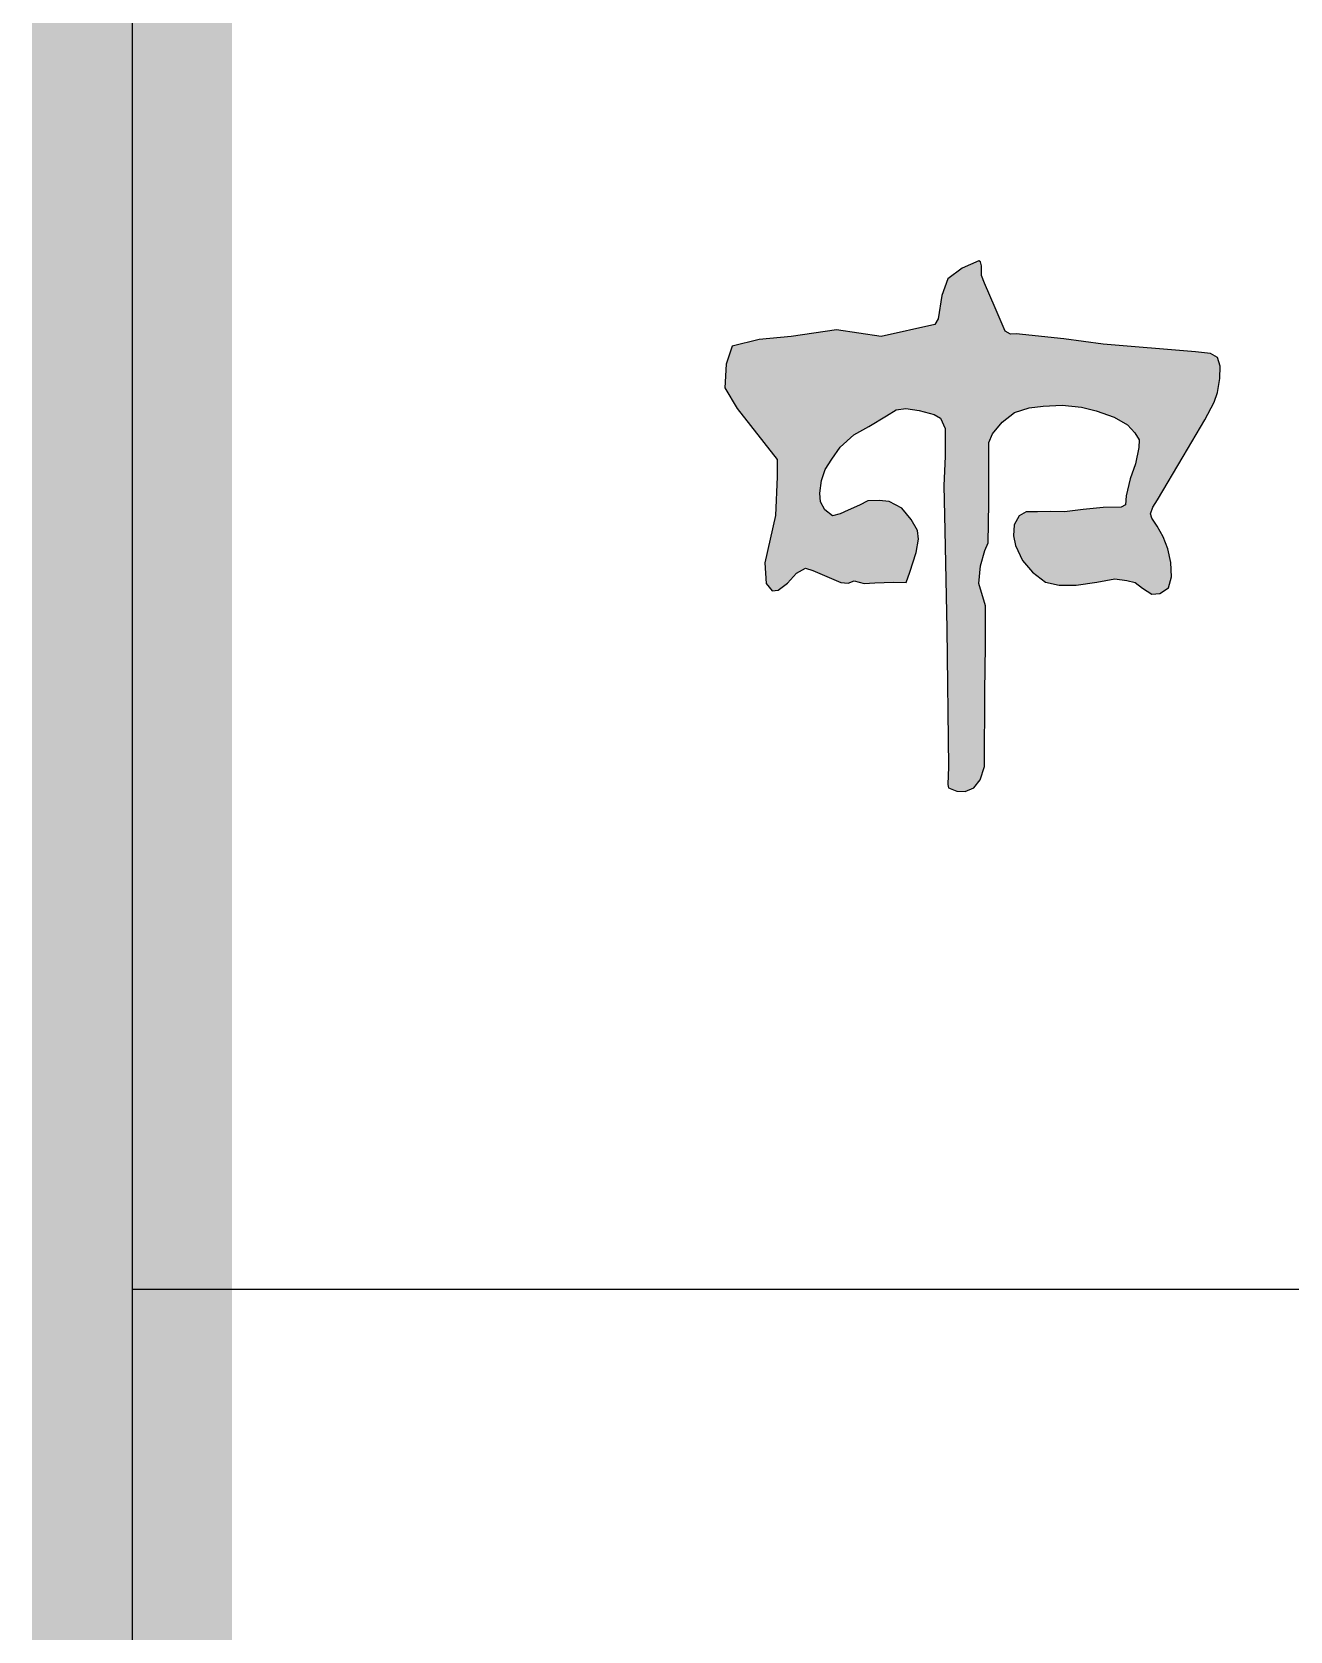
# Model space of a CAD drawing. Extents: x -55438775289 to -98440, y -7665632576 to 9496667396.
# Drawn here: x -151715 to -150772, y -217721 to -216523 of the extents above; entities that cross this region are included whole.
import ezdxf

# ---------------------------------------------------------------- set-up
doc = ezdxf.new("R2010")
doc.units = 0
doc.header["$LTSCALE"] = 1000
doc.layers.add('FRAME', color=7, linetype='CONTINUOUS')

# ---------------------------------------------------------------- blocks, each defined once
blk = doc.blocks.new('a1')
at = {"layer": 'FRAME'}
blk.add_hatch(color=256, dxfattribs=at).paths.add_polyline_path([(88004.88, 129712.09), (87985.2, 129714.64), (87961.31, 129717.19), (87958.55, 129716.98), (87955.9, 129718.46), (87950.81, 129730.23), (87945.52, 129742.48), (87943.97, 129746.25), (87943.97, 129751.11), (87943.53, 129753.1), (87942.75, 129753.67), (87934.36, 129749.9), (87927.25, 129744.71), (87924.28, 129736.39), (87922.45, 129724.68), (87920.75, 129721.85), (87893.92, 129715.93), (87871.55, 129719.17), (87848.96, 129715.78), (87832.96, 129714.34), (87819.55, 129711.1), (87816.44, 129702.07), (87815.87, 129690.21), (87821.95, 129679.91), (87842.03, 129654.45), (87842.03, 129645.84), (87841.18, 129626.44), (87835.81, 129602.88), (87836.52, 129592.52), (87839.49, 129588.85), (87842.45, 129589.14), (87847.12, 129592.66), (87851.63, 129597.6), (87856.15, 129600.14), (87859.83, 129599.01), (87873.81, 129592.95), (87877.48, 129592.66), (87880.44, 129593.79), (87885.39, 129592.52), (87890.75, 129592.8), (87900.08, 129593.23), (87906.43, 129592.95), (87908.27, 129598.17), (87911.37, 129607.9), (87912.5, 129614.68), (87912.08, 129618.91), (87908.83, 129624.41), (87904.31, 129630.06), (87897.82, 129633.44), (87892.87, 129634.01), (87887.22, 129633.72), (87883.13, 129631.61), (87877.34, 129629.07), (87873.38, 129627.23), (87869.57, 129626.25), (87865.76, 129629.21), (87863.64, 129633.3), (87863.23, 129637.57), (87864.07, 129643.92), (87865.91, 129649.43), (87869.3, 129654.51), (87873.41, 129660.62), (87880.33, 129666.68), (87887.81, 129670.92), (87896.57, 129676.28), (87901.37, 129679.24), (87906.31, 129679.81), (87912.95, 129678.82), (87920.3, 129676.84), (87923.54, 129675.01), (87925.95, 129669.93), (87925.93, 129655.97), (87925.15, 129641.49), (87925.64, 129619.02), (87926.74, 129569.77), (87927.59, 129500.93), (87927.23, 129492.06), (87927.5, 129490.39), (87931.74, 129488.78), (87935.83, 129488.62), (87940.18, 129490.45), (87943.4, 129494.36), (87945.55, 129501.13), (87945.64, 129538.67), (87945.98, 129561.14), (87945.98, 129581.4), (87942.72, 129592.42), (87943.46, 129601.36), (87945.75, 129608.98), (87947.43, 129612.8), (87947.73, 129632.63), (87947.61, 129656.45), (87947.61, 129662.95), (87949.49, 129667.23), (87954.29, 129673.05), (87960.46, 129677.84), (87967.82, 129680.24), (87974.85, 129681.09), (87984.27, 129681.61), (87994.03, 129680.58), (88001.23, 129678.7), (88010.31, 129675.62), (88017.04, 129671.65), (88020.64, 129667.72), (88022.87, 129664.29), (88022.7, 129660.36), (88020.98, 129652.31), (88018.24, 129644.78), (88016.36, 129636.22), (88016.02, 129631.77), (88013.79, 129630.58), (88004.88, 129630.4), (87994.78, 129629.38), (87985.53, 129628.35), (87978.33, 129628.52), (87971.99, 129628.35), (87966.34, 129628.35), (87962.91, 129626.3), (87960.34, 129621.85), (87960, 129616.37), (87961.03, 129611.41), (87964.46, 129604.05), (87969.42, 129598.23), (87975.93, 129593.09), (87982.78, 129591.72), (87991.35, 129591.72), (88001.63, 129593.09), (88010.71, 129594.81), (88016.7, 129593.95), (88020.81, 129592.92), (88024.41, 129590.18), (88029.06, 129587.22), (88033.17, 129587.57), (88037.46, 129590.31), (88039, 129595.78), (88038.65, 129602.97), (88037.11, 129609.82), (88034.71, 129615.81), (88031.8, 129621.11), (88028.08, 129626.46), (88029.58, 129630.53), (88031.97, 129634.29), (88044.79, 129655.94), (88055.67, 129674.28), (88060.18, 129682.98), (88061.99, 129687.86), (88063.05, 129694.86), (88063.26, 129701.01), (88061.99, 129705.41), (88058.48, 129707.32), (88050.95, 129708.27)])
for p, q in [((87519.69, 131240.13), (87519.69, 127240.13)), ((87519.69, 129240.13), (115319.69, 129240.13))]:
    blk.add_line(p, q, dxfattribs=at)
at = {"layer": 'FRAME', "const_width": 100}
blk.add_lwpolyline([(87519.69, 127240.13), (87519.69, 131240.13), (115319.69, 131240.13)], dxfattribs=at)
at = {"layer": 'FRAME'}
blk.add_lwpolyline([(87942.75, 129753.67), (87934.36, 129749.9), (87927.25, 129744.71), (87924.28, 129736.39), (87922.45, 129724.68), (87920.75, 129721.85), (87893.92, 129715.93), (87871.55, 129719.17), (87848.96, 129715.78), (87832.96, 129714.34), (87819.55, 129711.1), (87816.44, 129702.07), (87815.87, 129690.21), (87821.95, 129679.91), (87842.03, 129654.45), (87842.03, 129645.84), (87841.18, 129626.44), (87835.81, 129602.88), (87836.52, 129592.52), (87839.49, 129588.85), (87842.45, 129589.14), (87847.12, 129592.66), (87851.63, 129597.6), (87856.15, 129600.14), (87859.83, 129599.01), (87873.81, 129592.95), (87877.48, 129592.66), (87880.44, 129593.79), (87885.39, 129592.52), (87890.75, 129592.8), (87900.08, 129593.23), (87906.43, 129592.95), (87908.27, 129598.17), (87911.37, 129607.9), (87912.5, 129614.68), (87912.08, 129618.91), (87908.83, 129624.41), (87904.31, 129630.06), (87897.82, 129633.44), (87892.87, 129634.01), (87887.22, 129633.72), (87883.13, 129631.61), (87877.34, 129629.07), (87873.38, 129627.23), (87869.57, 129626.25), (87865.76, 129629.21), (87863.64, 129633.3), (87863.23, 129637.57), (87864.07, 129643.92), (87865.91, 129649.43), (87869.3, 129654.51), (87873.41, 129660.62), (87880.33, 129666.68), (87887.81, 129670.92), (87896.57, 129676.28), (87901.37, 129679.24), (87906.31, 129679.81), (87912.95, 129678.82), (87920.3, 129676.84), (87923.54, 129675.01), (87925.95, 129669.93), (87925.93, 129655.97), (87925.15, 129641.49), (87925.64, 129619.02), (87926.74, 129569.77), (87927.59, 129500.93), (87927.23, 129492.06), (87927.5, 129490.39), (87931.74, 129488.78), (87935.83, 129488.62), (87940.18, 129490.45), (87943.4, 129494.36), (87945.55, 129501.13), (87945.64, 129538.67), (87945.98, 129561.14), (87945.98, 129581.4), (87942.72, 129592.42), (87943.46, 129601.36), (87945.75, 129608.98), (87947.43, 129612.8), (87947.73, 129632.63), (87947.61, 129656.45), (87947.61, 129662.95), (87949.49, 129667.23), (87954.29, 129673.05), (87960.46, 129677.84), (87967.82, 129680.24), (87974.85, 129681.09), (87984.27, 129681.61), (87994.03, 129680.58), (88001.23, 129678.7), (88010.31, 129675.62), (88017.04, 129671.65), (88020.64, 129667.72), (88022.87, 129664.29), (88022.7, 129660.36), (88020.98, 129652.31), (88018.24, 129644.78), (88016.36, 129636.22), (88016.02, 129631.77), (88013.79, 129630.58), (88004.88, 129630.4), (87994.78, 129629.38), (87985.53, 129628.35), (87978.33, 129628.52), (87971.99, 129628.35), (87966.34, 129628.35), (87962.91, 129626.3), (87960.34, 129621.85), (87960, 129616.37), (87961.03, 129611.41), (87964.46, 129604.05), (87969.42, 129598.23), (87975.93, 129593.09), (87982.78, 129591.72), (87991.35, 129591.72), (88001.63, 129593.09), (88010.71, 129594.81), (88016.7, 129593.95), (88020.81, 129592.92), (88024.41, 129590.18), (88029.06, 129587.22), (88033.17, 129587.57), (88037.46, 129590.31), (88039, 129595.78), (88038.65, 129602.97), (88037.11, 129609.82), (88034.71, 129615.81), (88031.8, 129621.11), (88029.06, 129625.05), (88029.06, 129625.05), (88028.38, 129627.27), (88029.58, 129630.53), (88031.97, 129634.29), (88044.79, 129655.94), (88055.67, 129674.28), (88060.18, 129682.98), (88061.99, 129687.86), (88063.05, 129694.86), (88063.26, 129701.01), (88061.99, 129705.41), (88058.48, 129707.32), (88050.95, 129708.27), (88004.88, 129712.09), (87985.2, 129714.64), (87961.31, 129717.19), (87958.55, 129716.98), (87955.9, 129718.46), (87950.81, 129730.23), (87945.52, 129742.48), (87943.97, 129746.25), (87943.97, 129751.11), (87943.53, 129753.1), (87942.75, 129753.67)], dxfattribs=at)

msp = doc.modelspace()

# ---------------------------------------------------------------- block references
at = {"layer": 'FRAME', "xscale": 1.5, "yscale": 1.5, "zscale": 1.5}
msp.add_blockref('a1', (-282919.6, -411325.1), dxfattribs=at)

doc.saveas('drawing.dxf')
